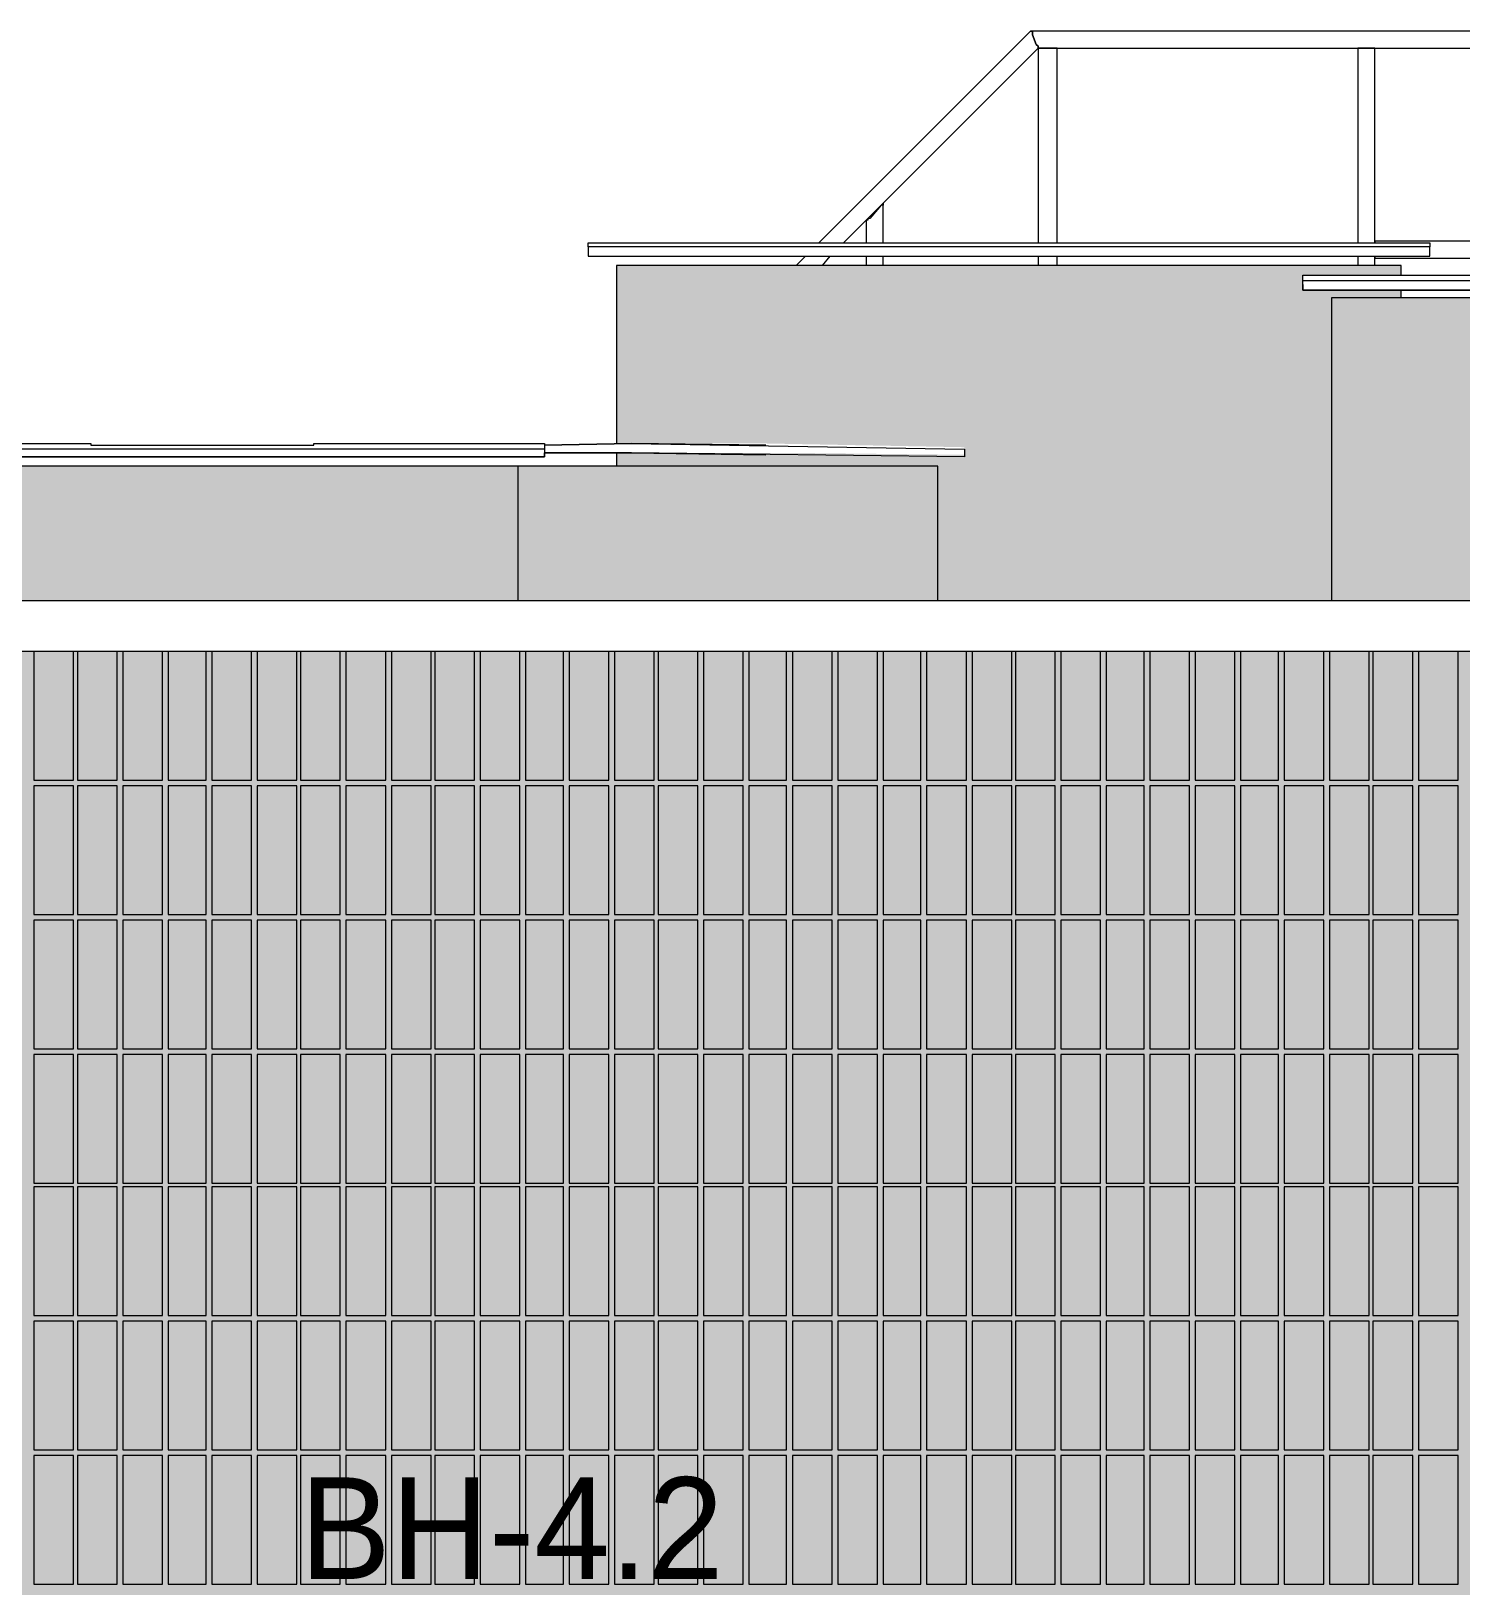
# Model space of a CAD drawing. Header units: millimetres. Extents: x -28928 to 100580, y -22867 to 36490.
# Drawn here: x 38331 to 41529, y 6938 to 10416 of the extents above; entities that cross this region are included whole.
import ezdxf

# ---------------------------------------------------------------- set-up
doc = ezdxf.new("R2010")
doc.units = ezdxf.units.MM
doc.layers.add('PDF _Геометрия', color=7, linetype='Continuous', true_color=0x8f8e8d)
doc.layers.add('PDF _Сплошная заливка', color=7, linetype='Continuous', true_color=0xffffff)
doc.layers.add('PDF _Текст', color=7, linetype='Continuous')

msp = doc.modelspace()

# ---------------------------------------------------------------- hatches: boundary and pattern name
at = {"layer": 'PDF _Сплошная заливка', "true_color": 0x383e42, "transparency": 33554559}
for points in [[(40359.51697688535, 9442.966772668817), (40359.51697688535, 9142.582157284192), (41239.51697688535, 9142.582157284192), (41239.51697688535, 9819.50523420727), (41396.05543842381, 9819.50523420727), (41396.05543842381, 9836.42831113036), (41176.05543842381, 9836.42831113036), (41176.05543842381, 9870.2744649765), (41396.05543842381, 9870.2744649765), (41396.05543842381, 9891.428311130356), (39640.28620765456, 9891.428311130356), (39640.28620765456, 9493.736003438047), (39970.28620765457, 9493.736003438047), (40418.7477461161, 9485.274464976505), (40418.7477461161, 9468.351388053434), (40029.51697688534, 9472.582157284196), (39640.28620765456, 9472.582157284196), (39640.28620765456, 9442.966772668817)], [(45093.74774611618, 9442.966772668817), (45093.74774611618, 9142.582157284192), (45592.97851534694, 9142.582157284192), (45592.97851534694, 9819.50523420727), (41239.51697688535, 9819.50523420727), (41239.51697688535, 9142.582157284192), (43464.90159226999, 9142.582157284192), (43464.90159226999, 9442.966772668817)]]:
    msp.add_hatch(color=250, dxfattribs=at).paths.add_polyline_path(points)
at = {"layer": 'PDF _Сплошная заливка', "true_color": 0xffb53f, "transparency": 33554559}
h = msp.add_hatch(color=40, dxfattribs=at)
h.paths.add_polyline_path([(54591.8246691932, 8685.65908036111), (54591.8246691932, 8224.505234207263), (54845.67082303936, 8224.505234207263), (54845.67082303936, 8685.65908036111)])
h.paths.add_polyline_path([(54460.67082303934, 3189.889849591815), (54460.67082303934, 2728.736003437971), (54566.44005380859, 2728.736003437971), (54566.44005380859, 3189.889849591815)])
h.paths.add_polyline_path([(54875.28620765472, 3689.120618822584), (54875.28620765472, 3227.96677266874), (55243.36313073165, 3227.96677266874), (55243.36313073165, 3689.120618822584)])
h.paths.add_polyline_path([(54875.28620765472, 3189.889849591815), (54875.28620765472, 2728.736003437971), (55243.36313073165, 2728.736003437971), (55243.36313073165, 3189.889849591815)])
h.paths.add_polyline_path([(54460.67082303934, 3689.120618822584), (54460.67082303934, 3227.96677266874), (54566.44005380859, 3227.96677266874), (54566.44005380859, 3689.120618822584)])
h.paths.add_polyline_path([(43706.05543842383, 2161.812926514882), (43706.05543842383, 2144.889849591811), (44006.44005380846, 2144.889849591811), (44006.44005380846, 2161.812926514882)])
h.paths.add_polyline_path([(54875.28620765472, 4188.351388053372), (54875.28620765472, 3727.19754189951), (55243.36313073165, 3727.19754189951), (55243.36313073165, 4188.351388053372)])
h.paths.add_polyline_path([(43706.05543842383, 2094.120618822577), (43706.05543842383, 2081.428311130272), (44006.44005380846, 2081.428311130272), (44006.44005380846, 2094.120618822577)])
h.paths.add_polyline_path([(54460.67082303934, 4188.351388053372), (54460.67082303934, 3727.19754189951), (54566.44005380859, 3727.19754189951), (54566.44005380859, 4188.351388053372)])
h.paths.add_polyline_path([(43706.05543842383, 2034.889849591804), (43706.05543842383, 2022.197541899495), (44006.44005380846, 2022.197541899495), (44006.44005380846, 2034.889849591804)])
h.paths.add_polyline_path([(54591.8246691932, 4687.582157284141), (54591.8246691932, 4226.428311130294), (54845.67082303936, 4226.428311130294), (54845.67082303936, 4687.582157284141)])
h.paths.add_polyline_path([(43706.05543842383, 1971.428311130265), (43706.05543842383, 1962.966772668718), (44006.44005380846, 1962.966772668718), (44006.44005380846, 1971.428311130265)])
h.paths.add_polyline_path([(54591.8246691932, 5186.812926514911), (54591.8246691932, 4725.659080361063), (54845.67082303936, 4725.659080361063), (54845.67082303936, 5186.812926514911)])
h.paths.add_polyline_path([(43706.05543842383, 1912.197541899488), (43706.05543842383, 1903.73600343796), (44006.44005380846, 1903.73600343796), (44006.44005380846, 1912.197541899488)])
h.paths.add_polyline_path([(54875.28620765472, 5686.043695745695), (54875.28620765472, 5224.889849591833), (55243.36313073165, 5224.889849591833), (55243.36313073165, 5686.043695745695)])
h.paths.add_polyline_path([(43706.05543842383, 1852.966772668729), (43706.05543842383, 1844.505234207187), (44006.44005380846, 1844.505234207187), (44006.44005380846, 1852.966772668729)])
h.paths.add_polyline_path([(54460.67082303934, 5686.043695745695), (54460.67082303934, 5224.889849591833), (54566.44005380859, 5224.889849591833), (54566.44005380859, 5686.043695745695)])
h.paths.add_polyline_path([(43706.05543842383, 1793.736003437953), (43706.05543842383, 1785.27446497641), (44006.44005380846, 1785.27446497641), (44006.44005380846, 1793.736003437953)])
h.paths.add_polyline_path([(54875.28620765472, 6185.274464976465), (54875.28620765472, 5728.351388053383), (55243.36313073165, 5728.351388053383), (55243.36313073165, 6185.274464976465)])
h.paths.add_polyline_path([(43490.2862076546, 1793.736003437953), (43490.2862076546, 1785.27446497641), (43612.97851534691, 1785.27446497641), (43612.97851534691, 1793.736003437953)])
h.paths.add_polyline_path([(54460.67082303934, 6185.274464976465), (54460.67082303934, 5728.351388053383), (54566.44005380859, 5728.351388053383), (54566.44005380859, 6185.274464976465)])
h.paths.add_polyline_path([(43490.2862076546, 1852.966772668729), (43490.2862076546, 1844.505234207187), (43612.97851534691, 1844.505234207187), (43612.97851534691, 1852.966772668729)])
h.paths.add_polyline_path([(54591.8246691932, 6684.505234207234), (54591.8246691932, 6227.582157284152), (54845.67082303936, 6227.582157284152), (54845.67082303936, 6684.505234207234)])
h.paths.add_polyline_path([(43490.2862076546, 1912.197541899488), (43490.2862076546, 1903.73600343796), (43612.97851534691, 1903.73600343796), (43612.97851534691, 1912.197541899488)])
h.paths.add_polyline_path([(54591.8246691932, 7183.736003438022), (54591.8246691932, 6726.81292651494), (54845.67082303936, 6726.81292651494), (54845.67082303936, 7183.736003438022)])
h.paths.add_polyline_path([(43490.2862076546, 1971.428311130265), (43490.2862076546, 1962.966772668718), (43612.97851534691, 1962.966772668718), (43612.97851534691, 1971.428311130265)])
h.paths.add_polyline_path([(54875.28620765472, 7687.197541899553), (54875.28620765472, 7226.04369574571), (55243.36313073165, 7226.04369574571), (55243.36313073165, 7687.197541899553)])
h.paths.add_polyline_path([(43490.2862076546, 2034.889849591804), (43490.2862076546, 2022.197541899495), (43612.97851534691, 2022.197541899495), (43612.97851534691, 2034.889849591804)])
h.paths.add_polyline_path([(54460.67082303934, 7687.197541899553), (54460.67082303934, 7226.04369574571), (54566.44005380859, 7226.04369574571), (54566.44005380859, 7687.197541899553)])
h.paths.add_polyline_path([(43490.2862076546, 2094.120618822577), (43490.2862076546, 2081.428311130272), (43612.97851534691, 2081.428311130272), (43612.97851534691, 2094.120618822577)])
h.paths.add_polyline_path([(54875.28620765472, 8186.428311130341), (54875.28620765472, 7725.274464976475), (55243.36313073165, 7725.274464976475), (55243.36313073165, 8186.428311130341)])
h.paths.add_polyline_path([(43490.2862076546, 2161.812926514882), (43490.2862076546, 2144.889849591811), (43612.97851534691, 2144.889849591811), (43612.97851534691, 2161.812926514882)])
h.paths.add_polyline_path([(54460.67082303934, 8186.428311130341), (54460.67082303934, 7725.274464976475), (54566.44005380859, 7725.274464976475), (54566.44005380859, 8186.428311130341)])
h.paths.add_polyline_path([(54591.8246691932, 3189.889849591815), (54591.8246691932, 2728.736003437971), (54845.67082303936, 2728.736003437971), (54845.67082303936, 3189.889849591815)])
h.paths.add_polyline_path([(54875.28620765472, 8685.65908036111), (54875.28620765472, 8224.505234207263), (55243.36313073165, 8224.505234207263), (55243.36313073165, 8685.65908036111)])
h.paths.add_polyline_path([(54591.8246691932, 3689.120618822584), (54591.8246691932, 3227.96677266874), (54845.67082303936, 3227.96677266874), (54845.67082303936, 3689.120618822584)])
h.paths.add_polyline_path([(54460.67082303934, 8685.65908036111), (54460.67082303934, 8224.505234207263), (54566.44005380859, 8224.505234207263), (54566.44005380859, 8685.65908036111)])
h.paths.add_polyline_path([(54591.8246691932, 4188.351388053372), (54591.8246691932, 3727.19754189951), (54845.67082303936, 3727.19754189951), (54845.67082303936, 4188.351388053372)])
h.paths.add_polyline_path([(55763.74774611626, 8664.505234207256), (55319.5169768855, 8664.505234207256), (55319.5169768855, 7831.04369574572), (55763.74774611626, 7831.04369574572)])
h.paths.add_polyline_path([(54875.28620765472, 4687.582157284141), (54875.28620765472, 4226.428311130294), (55243.36313073165, 4226.428311130294), (55243.36313073165, 4687.582157284141)])
h.paths.add_polyline_path([(54845.67082303936, 8723.736003438033), (54845.67082303936, 9028.35138805342), (54591.8246691932, 9028.35138805342), (54591.8246691932, 8723.736003438033)])
h.paths.add_polyline_path([(54460.67082303934, 4687.582157284141), (54460.67082303934, 4226.428311130294), (54566.44005380859, 4226.428311130294), (54566.44005380859, 4687.582157284141)])
h.paths.add_polyline_path([(55319.5169768855, 8727.966772668795), (55763.74774611626, 8727.966772668795), (55763.74774611626, 9028.35138805342), (55319.5169768855, 9028.35138805342)])
h.paths.add_polyline_path([(54875.28620765472, 5186.812926514911), (54875.28620765472, 4725.659080361063), (55243.36313073165, 4725.659080361063), (55243.36313073165, 5186.812926514911)])
h.paths.add_polyline_path([(55763.74774611626, 7767.582157284181), (55319.5169768855, 7767.582157284181), (55319.5169768855, 6929.889849591866), (55763.74774611626, 6929.889849591866)])
h.paths.add_polyline_path([(54460.67082303934, 5186.812926514911), (54460.67082303934, 4725.659080361063), (54566.44005380859, 4725.659080361063), (54566.44005380859, 5186.812926514911)])
h.paths.add_polyline_path([(55763.74774611626, 5965.274464976468), (55319.5169768855, 5965.274464976468), (55319.5169768855, 5131.812926514915), (55763.74774611626, 5131.812926514915)])
h.paths.add_polyline_path([(54591.8246691932, 5686.043695745695), (54591.8246691932, 5224.889849591833), (54845.67082303936, 5224.889849591833), (54845.67082303936, 5686.043695745695)])
h.paths.add_polyline_path([(44344.90159227001, 1671.043695745637), (44344.90159227001, 1573.736003437956), (44890.67082303924, 1573.736003437956), (44890.67082303924, 2732.966772668733), (46265.67082303925, 2732.966772668733), (46265.67082303925, 2766.812926514893), (48152.59389996236, 2766.812926514893), (48152.59389996236, 2732.966772668733), (49887.20928457775, 2732.966772668733), (49887.20928457775, 1573.736003437956), (51287.59389996239, 1573.736003437956), (51287.59389996239, 2732.966772668733), (53085.67082303933, 2732.966772668733), (53085.67082303933, 1573.736003437956), (55260.28620765473, 1573.736003437956), (55260.28620765473, 2686.428311130265), (54447.97851534704, 2686.428311130265), (54447.97851534704, 9028.35138805342), (34432.20928457758, 9028.35138805342), (34432.20928457758, 1573.736003437956), (35295.28620765451, 1573.736003437956), (35295.28620765451, 2732.966772668733), (37093.36313073145, 2732.966772668733), (37093.36313073145, 1573.736003437956), (38493.74774611609, 1573.736003437956), (38493.74774611609, 2732.966772668733), (40291.82466919303, 2732.966772668733), (40291.82466919303, 1573.736003437956), (41637.20928457765, 1573.736003437956), (41637.20928457765, 1869.8898495918), (41692.20928457766, 1869.8898495918), (41692.20928457766, 1891.043695745655), (41577.9785153469, 1891.043695745655), (41577.9785153469, 1907.966772668726), (41692.20928457766, 1907.966772668726), (41692.20928457766, 2732.966772668733), (43490.2862076546, 2732.966772668733), (43490.2862076546, 2284.505234207198), (43502.97851534691, 2288.73600343796), (43511.44005380846, 2292.966772668722), (43524.13236150076, 2297.197541899503), (43541.05543842383, 2305.659080361031), (43553.74774611615, 2309.889849591811), (43570.67082303923, 2318.351388053339), (43583.36313073154, 2322.58215728412), (43600.28620765462, 2331.043695745648), (43612.97851534691, 2335.274464976428), (43629.90159226999, 2343.736003437953), (43642.59389996229, 2347.966772668737), (43659.51697688538, 2356.428311130261), (43672.20928457769, 2360.659080361042), (43680.67082303923, 2364.889849591807), (43693.36313073152, 2369.12061882257), (43710.28620765462, 2377.582157284116), (43722.97851534693, 2381.812926514878), (43739.90159226999, 2390.274464976421), (43752.5938999623, 2394.505234207187), (43769.51697688537, 2402.966772668729), (43782.20928457768, 2407.197541899492), (43799.13236150077, 2415.659080361038), (43811.82466919308, 2419.8898495918), (43828.74774611615, 2428.351388053346), (43841.44005380846, 2432.582157284109), (43849.90159227001, 2436.812926514889), (43871.05543842383, 2436.812926514889), (43887.97851534693, 2428.351388053346), (43900.67082303924, 2424.120618822584), (43917.5938999623, 2415.659080361038), (43930.28620765462, 2411.428311130276), (43947.20928457768, 2402.966772668729), (43959.90159226999, 2398.736003437967), (43976.82466919308, 2390.274464976421), (43989.51697688538, 2386.043695745659), (44006.44005380846, 2377.582157284116), (44019.13236150077, 2373.35138805335), (44036.05543842383, 2364.889849591807), (44048.74774611615, 2360.659080361042), (44065.67082303924, 2352.197541899499), (44078.36313073154, 2347.966772668737), (44095.28620765462, 2339.50523420719), (44107.97851534693, 2335.274464976428), (44133.36313073154, 2322.58215728412), (44146.05543842385, 2318.351388053339), (44162.97851534691, 2309.889849591811), (44175.67082303923, 2305.659080361031), (44192.59389996232, 2297.197541899503), (44205.28620765462, 2292.966772668722), (44222.20928457769, 2284.505234207198), (44234.90159227001, 2280.274464976414), (44251.82466919307, 2271.812926514889), (44264.51697688538, 2267.582157284105), (44281.44005380847, 2259.120618822581), (44294.13236150077, 2254.8898495918), (44311.05543842385, 2246.428311130272), (44323.74774611616, 2242.197541899492), (44340.67082303923, 2233.736003437964), (44353.36313073154, 2229.505234207183), (44378.74774611615, 2216.812926514875), (44378.74774611615, 2161.812926514882), (44099.51697688538, 2161.812926514882), (44099.51697688538, 2144.889849591811), (44294.13236150077, 2144.889849591811), (44340.67082303923, 2098.351388053343), (44099.51697688538, 2094.120618822577), (44099.51697688538, 2081.428311130272), (44298.36313073154, 2081.428311130272), (44340.67082303923, 2039.120618822566), (44099.51697688538, 2034.889849591804), (44099.51697688538, 2022.197541899495), (44294.13236150077, 2022.197541899495), (44340.67082303923, 1975.659080361027), (44099.51697688538, 1971.428311130265), (44099.51697688538, 1962.966772668718), (44294.13236150077, 1962.966772668718), (44340.67082303923, 1916.428311130268), (44099.51697688538, 1912.197541899488), (44099.51697688538, 1903.73600343796), (44294.13236150077, 1903.73600343796), (44340.67082303923, 1857.197541899492), (44099.51697688538, 1852.966772668729), (44099.51697688538, 1844.505234207187), (44294.13236150077, 1844.505234207187), (44340.67082303923, 1797.966772668718), (44099.51697688538, 1793.736003437953), (44099.51697688538, 1785.27446497641), (44289.90159226999, 1785.27446497641), (44298.36313073154, 1781.043695745644), (44340.67082303923, 1738.73600343796), (44336.44005380846, 1734.505234207179), (44404.13236150077, 1726.043695745651), (44404.13236150077, 1671.043695745637)])
h.paths.add_polyline_path([(54591.8246691932, 6185.274464976465), (54591.8246691932, 5728.351388053383), (54845.67082303936, 5728.351388053383), (54845.67082303936, 6185.274464976465)])
h.paths.add_polyline_path([(55763.74774611626, 4167.197541899521), (55319.5169768855, 4167.197541899521), (55319.5169768855, 3333.736003437964), (55763.74774611626, 3333.736003437964)])
h.paths.add_polyline_path([(54875.28620765472, 6684.505234207234), (54875.28620765472, 6227.582157284152), (55243.36313073165, 6227.582157284152), (55243.36313073165, 6684.505234207234)])
h.paths.add_polyline_path([(55763.74774611626, 3270.274464976424), (55319.5169768855, 3270.274464976424), (55319.5169768855, 2432.582157284109), (55763.74774611626, 2432.582157284109)])
h.paths.add_polyline_path([(54460.67082303934, 6684.505234207234), (54460.67082303934, 6227.582157284152), (54566.44005380859, 6227.582157284152), (54566.44005380859, 6684.505234207234)])
h.paths.add_polyline_path([(55763.74774611626, 2369.12061882257), (55319.5169768855, 2369.12061882257), (55319.5169768855, 1573.736003437956), (55763.74774611626, 1573.736003437956)])
h.paths.add_polyline_path([(54875.28620765472, 7183.736003438022), (54875.28620765472, 6726.81292651494), (55243.36313073165, 6726.81292651494), (55243.36313073165, 7183.736003438022)])
h.paths.add_polyline_path([(55763.74774611626, 5068.351388053376), (55319.5169768855, 5068.351388053376), (55319.5169768855, 4230.65908036106), (55763.74774611626, 4230.65908036106)])
h.paths.add_polyline_path([(54460.67082303934, 7183.736003438022), (54460.67082303934, 6726.81292651494), (54566.44005380859, 6726.81292651494), (54566.44005380859, 7183.736003438022)])
h.paths.add_polyline_path([(55763.74774611626, 6866.428311130327), (55319.5169768855, 6866.428311130327), (55319.5169768855, 6028.736003438007), (55763.74774611626, 6028.736003438007)])
h.paths.add_polyline_path([(54591.8246691932, 7687.197541899553), (54591.8246691932, 7226.04369574571), (54845.67082303936, 7226.04369574571), (54845.67082303936, 7687.197541899553)])
h.paths.add_polyline_path([(55243.36313073165, 8723.736003438033), (55243.36313073165, 9028.35138805342), (54875.28620765472, 9028.35138805342), (54875.28620765472, 8723.736003438033)])
h.paths.add_polyline_path([(54591.8246691932, 8186.428311130341), (54591.8246691932, 7725.274464976475), (54845.67082303936, 7725.274464976475), (54845.67082303936, 8186.428311130341)])
h.paths.add_polyline_path([(54566.44005380859, 8723.736003438033), (54566.44005380859, 9028.35138805342), (54460.67082303934, 9028.35138805342), (54460.67082303934, 8723.736003438033)])

# ---------------------------------------------------------------- linework, layer by layer
at = {"layer": 'PDF _Геометрия', "color": 7, "lineweight": 9}
for points in [[(42614.51697688537, 9870.2744649765), (42068.74774611612, 10416.04369574574), (40566.82466919304, 10416.04369574574), (40571.05543842379, 10416.04369574574), (40571.05543842379, 10411.81292651497), (40571.05543842379, 10407.58215728421), (40579.51697688534, 10386.42831113036), (40571.05543842379, 10407.58215728421), (40571.05543842379, 10411.81292651497), (40571.05543842379, 10416.04369574574), (40566.82466919304, 10416.04369574574), (40092.97851534688, 9942.197541899583)], [(40147.97851534687, 9942.197541899583), (40583.7477461161, 10377.96677266882), (40583.7477461161, 10382.1975418996), (40579.51697688534, 10386.42831113036), (40583.7477461161, 10382.1975418996), (40583.7477461161, 10377.96677266882), (42051.82466919305, 10377.96677266882), (42051.82466919305, 10382.1975418996), (42051.82466919305, 10386.42831113036), (42051.82466919305, 10382.1975418996), (42051.82466919305, 10377.96677266882), (42555.2862076546, 9870.2744649765)], [(40626.05543842381, 9942.197541899583), (40626.05543842381, 10377.96677266882), (40621.82466919303, 10377.96677266882), (40617.59389996226, 10377.96677266882), (40592.20928457765, 10377.96677266882), (40587.97851534688, 10377.96677266882), (40583.7477461161, 10377.96677266882), (40583.7477461161, 9942.197541899583)], [(41336.82466919305, 9891.428311130356), (41336.82466919305, 9912.582157284207), (41336.82466919305, 9908.351388053426), (42009.51697688537, 9908.351388053426), (42009.51697688537, 9912.582157284207), (42009.51697688537, 9916.812926514973), (42009.51697688537, 9937.966772668824), (42009.51697688537, 9942.197541899583), (42009.51697688537, 9946.428311130348), (41336.82466919305, 9946.428311130348), (41336.82466919305, 9942.197541899583), (41336.82466919305, 10377.96677266882), (41332.59389996227, 10377.96677266882), (41328.36313073151, 10377.96677266882), (41307.20928457765, 10377.96677266882), (41302.97851534688, 10377.96677266882), (41298.74774611613, 10377.96677266882), (41298.74774611613, 9942.197541899583)], [(40236.82466919303, 9942.197541899583), (40236.82466919303, 10031.04369574574), (40236.82466919303, 10026.81292651498), (40232.59389996227, 10026.81292651498), (40228.36313073149, 10022.58215728419), (40207.20928457765, 9997.197541899583), (40202.97851534687, 9997.197541899583), (40202.97851534687, 9992.966772668817), (40198.7477461161, 9992.966772668817), (40198.7477461161, 9942.197541899583)], [(39576.82466919303, 9933.736003438044), (39576.82466919303, 9912.582157284207), (41459.51697688535, 9912.582157284207), (41459.51697688535, 9933.736003438044)], [(39576.82466919303, 9921.043695745731), (39576.82466919303, 9912.582157284207), (41459.51697688535, 9912.582157284207), (41459.51697688535, 9921.043695745731)], [(40063.36313073148, 9912.582157284207), (40042.20928457765, 9891.428311130356)], [(40101.4400538084, 9891.428311130356), (40118.36313073149, 9912.582157284207)], [(40198.7477461161, 9912.582157284207), (40198.7477461161, 9891.428311130356)], [(40236.82466919303, 9891.428311130356), (40236.82466919303, 9912.582157284207)], [(40583.7477461161, 9912.582157284207), (40583.7477461161, 9891.428311130356)], [(40626.05543842381, 9891.428311130356), (40626.05543842381, 9912.582157284207)], [(41298.74774611613, 9912.582157284207), (41298.74774611613, 9891.428311130356)], [(41396.05543842381, 9870.2744649765), (41396.05543842381, 9891.428311130356), (39640.28620765456, 9891.428311130356), (39640.28620765456, 9493.736003438047)], [(45656.44005380847, 9857.582157284192), (45656.44005380847, 9836.42831113036), (41176.05543842381, 9836.42831113036), (41176.05543842381, 9857.582157284192)], [(41176.05543842381, 9849.120618822668), (41176.05543842381, 9836.42831113036), (45656.44005380847, 9836.42831113036), (45656.44005380847, 9849.120618822668)], [(45592.97851534694, 9142.582157284192), (45592.97851534694, 9819.50523420727), (41239.51697688535, 9819.50523420727), (41239.51697688535, 9142.582157284192)], [(41396.05543842381, 9819.50523420727), (41396.05543842381, 9836.42831113036)], [(36949.51697688531, 9481.043695745739), (36949.51697688531, 9493.736003438047), (37465.67082303915, 9493.736003438047), (37465.67082303915, 9489.505234207267), (37964.90159226993, 9489.505234207267), (37964.90159226993, 9493.736003438047), (38464.1323615007, 9493.736003438047), (38464.1323615007, 9489.505234207267), (38963.36313073148, 9489.505234207267), (38963.36313073148, 9493.736003438047), (39479.51697688532, 9493.736003438047), (39479.51697688532, 9481.043695745739), (36949.51697688531, 9481.043695745739), (36949.51697688531, 9464.12061882265), (36881.824669193, 9464.12061882265), (36881.824669193, 9481.043695745739), (36949.51697688531, 9485.274464976505)], [(39479.51697688532, 9481.043695745739), (39479.51697688532, 9464.12061882265), (36949.51697688531, 9464.12061882265)], [(36949.51697688531, 9472.582157284196), (36949.51697688531, 9464.12061882265), (39479.51697688532, 9464.12061882265), (39479.51697688532, 9472.582157284196), (39674.13236150073, 9472.582157284196), (39479.51697688532, 9472.582157284196)], [(38464.1323615007, 9489.505234207267), (38963.36313073148, 9489.505234207267)], [(39640.28620765456, 9472.582157284196), (39640.28620765456, 9442.966772668817)], [(39974.51697688532, 9489.505234207267), (39674.13236150073, 9493.736003438047), (40418.7477461161, 9481.043695745739), (40418.7477461161, 9464.12061882265), (39674.13236150073, 9472.582157284196), (39974.51697688532, 9468.351388053434)], [(39420.28620765457, 9142.582157284192), (39420.28620765457, 9442.966772668817), (37008.74774611607, 9442.966772668817), (37008.74774611607, 9142.582157284192)], [(40359.51697688535, 9142.582157284192), (40359.51697688535, 9442.966772668817), (38988.7477461161, 9442.966772668817)], [(54447.97851534704, 9028.35138805342), (29681.05543842367, 9028.35138805342), (29681.05543842367, 9142.582157284192), (54447.97851534704, 9142.582157284192)]]:
    msp.add_lwpolyline(points, dxfattribs=at)
for points in [[(41459.51697688535, 9933.736003438044), (39576.82466919303, 9933.736003438044), (39576.82466919303, 9942.197541899583), (41459.51697688535, 9942.197541899583)], [(41176.05543842381, 9857.582157284192), (41176.05543842381, 9870.2744649765), (44590.28620765462, 9870.2744649765), (44590.28620765462, 9866.043695745739), (45089.51697688538, 9866.043695745739), (45089.51697688538, 9870.2744649765), (45656.44005380847, 9870.2744649765), (45656.44005380847, 9857.582157284192)], [(39674.13236150073, 9493.736003438047), (39479.51697688532, 9489.505234207267)]]:
    msp.add_lwpolyline(points, close=True, dxfattribs=at)
at = {"layer": 'PDF _Геометрия', "color": 253, "lineweight": 9, "true_color": 0xaea391}
for points in [[(38337.20928457762, 9028.35138805342), (38337.20928457762, 8740.659080361103), (38426.05543842378, 8740.659080361103), (38426.05543842378, 9028.35138805342)], [(38434.51697688532, 9028.35138805342), (38434.51697688532, 8740.659080361103), (38523.36313073148, 8740.659080361103), (38523.36313073148, 9028.35138805342)], [(38536.05543842378, 9028.35138805342), (38536.05543842378, 8740.659080361103), (38624.90159226993, 8740.659080361103), (38624.90159226993, 9028.35138805342)], [(38637.59389996224, 9028.35138805342), (38637.59389996224, 8740.659080361103), (38722.20928457764, 8740.659080361103), (38722.20928457764, 9028.35138805342)], [(38734.90159226995, 9028.35138805342), (38734.90159226995, 8740.659080361103), (38823.7477461161, 8740.659080361103), (38823.7477461161, 9028.35138805342)], [(38836.4400538084, 9028.35138805342), (38836.4400538084, 8740.659080361103), (38925.28620765456, 8740.659080361103), (38925.28620765456, 9028.35138805342)], [(38933.74774611609, 9028.35138805342), (38933.74774611609, 8740.659080361103), (39022.59389996224, 8740.659080361103), (39022.59389996224, 9028.35138805342)], [(39035.28620765454, 9028.35138805342), (39035.28620765454, 8740.659080361103), (39124.1323615007, 8740.659080361103), (39124.1323615007, 9028.35138805342)], [(39136.82466919301, 9028.35138805342), (39136.82466919301, 8740.659080361103), (39225.67082303917, 8740.659080361103), (39225.67082303917, 9028.35138805342)], [(39234.13236150071, 9028.35138805342), (39234.13236150071, 8740.659080361103), (39322.97851534687, 8740.659080361103), (39322.97851534687, 9028.35138805342)], [(39335.67082303918, 9028.35138805342), (39335.67082303918, 8740.659080361103), (39424.51697688532, 8740.659080361103), (39424.51697688532, 9028.35138805342)], [(39437.20928457764, 9028.35138805342), (39437.20928457764, 8740.659080361103), (39521.82466919303, 8740.659080361103), (39521.82466919303, 9028.35138805342)], [(39534.51697688534, 9028.35138805342), (39534.51697688534, 8740.659080361103), (39623.36313073149, 8740.659080361103), (39623.36313073149, 9028.35138805342)], [(39636.05543842381, 9028.35138805342), (39636.05543842381, 8740.659080361103), (39724.90159226996, 8740.659080361103), (39724.90159226996, 9028.35138805342)], [(39733.36313073148, 9028.35138805342), (39733.36313073148, 8740.659080361103), (39822.20928457764, 8740.659080361103), (39822.20928457764, 9028.35138805342)], [(39834.90159226995, 9028.35138805342), (39834.90159226995, 8740.659080361103), (39923.7477461161, 8740.659080361103), (39923.7477461161, 9028.35138805342)], [(39936.4400538084, 9028.35138805342), (39936.4400538084, 8740.659080361103), (40021.05543842379, 8740.659080361103), (40021.05543842379, 9028.35138805342)], [(40033.7477461161, 9028.35138805342), (40033.7477461161, 8740.659080361103), (40122.59389996226, 8740.659080361103), (40122.59389996226, 9028.35138805342)], [(40135.28620765457, 9028.35138805342), (40135.28620765457, 8740.659080361103), (40224.13236150073, 8740.659080361103), (40224.13236150073, 9028.35138805342)], [(40236.82466919303, 9028.35138805342), (40236.82466919303, 8740.659080361103), (40321.44005380843, 8740.659080361103), (40321.44005380843, 9028.35138805342)], [(40334.13236150073, 9028.35138805342), (40334.13236150073, 8740.659080361103), (40422.97851534688, 8740.659080361103), (40422.97851534688, 9028.35138805342)], [(40435.6708230392, 9028.35138805342), (40435.6708230392, 8740.659080361103), (40524.51697688535, 8740.659080361103), (40524.51697688535, 9028.35138805342)], [(40532.97851534687, 9028.35138805342), (40532.97851534687, 8740.659080361103), (40621.82466919303, 8740.659080361103), (40621.82466919303, 9028.35138805342)], [(40634.51697688534, 9028.35138805342), (40634.51697688534, 8740.659080361103), (40723.36313073149, 8740.659080361103), (40723.36313073149, 9028.35138805342)], [(40736.05543842381, 9028.35138805342), (40736.05543842381, 8740.659080361103), (40820.6708230392, 8740.659080361103), (40820.6708230392, 9028.35138805342)], [(40833.36313073149, 9028.35138805342), (40833.36313073149, 8740.659080361103), (40922.20928457765, 8740.659080361103), (40922.20928457765, 9028.35138805342)], [(40934.90159226996, 9028.35138805342), (40934.90159226996, 8740.659080361103), (41023.74774611612, 8740.659080361103), (41023.74774611612, 9028.35138805342)], [(41036.44005380843, 9028.35138805342), (41036.44005380843, 8740.659080361103), (41121.05543842382, 8740.659080361103), (41121.05543842382, 9028.35138805342)], [(41133.74774611612, 9028.35138805342), (41133.74774611612, 8740.659080361103), (41222.59389996227, 8740.659080361103), (41222.59389996227, 9028.35138805342)], [(41235.28620765459, 9028.35138805342), (41235.28620765459, 8740.659080361103), (41324.13236150074, 8740.659080361103), (41324.13236150074, 9028.35138805342)], [(41332.59389996227, 9028.35138805342), (41332.59389996227, 8740.659080361103), (41421.44005380843, 8740.659080361103), (41421.44005380843, 9028.35138805342)], [(41434.13236150073, 9028.35138805342), (41434.13236150073, 8740.659080361103), (41522.97851534688, 8740.659080361103), (41522.97851534688, 9028.35138805342)], [(38337.20928457762, 8727.966772668795), (38337.20928457762, 8440.274464976497), (38426.05543842378, 8440.274464976497), (38426.05543842378, 8727.966772668795)], [(38434.51697688532, 8727.966772668795), (38434.51697688532, 8440.274464976497), (38523.36313073148, 8440.274464976497), (38523.36313073148, 8727.966772668795)], [(38536.05543842378, 8727.966772668795), (38536.05543842378, 8440.274464976497), (38624.90159226993, 8440.274464976497), (38624.90159226993, 8727.966772668795)], [(38637.59389996224, 8727.966772668795), (38637.59389996224, 8440.274464976497), (38722.20928457764, 8440.274464976497), (38722.20928457764, 8727.966772668795)], [(38734.90159226995, 8727.966772668795), (38734.90159226995, 8440.274464976497), (38823.7477461161, 8440.274464976497), (38823.7477461161, 8727.966772668795)], [(38836.4400538084, 8727.966772668795), (38836.4400538084, 8440.274464976497), (38925.28620765456, 8440.274464976497), (38925.28620765456, 8727.966772668795)], [(38933.74774611609, 8727.966772668795), (38933.74774611609, 8440.274464976497), (39022.59389996224, 8440.274464976497), (39022.59389996224, 8727.966772668795)], [(39035.28620765454, 8727.966772668795), (39035.28620765454, 8440.274464976497), (39124.1323615007, 8440.274464976497), (39124.1323615007, 8727.966772668795)], [(39136.82466919301, 8727.966772668795), (39136.82466919301, 8440.274464976497), (39225.67082303917, 8440.274464976497), (39225.67082303917, 8727.966772668795)], [(39234.13236150071, 8727.966772668795), (39234.13236150071, 8440.274464976497), (39322.97851534687, 8440.274464976497), (39322.97851534687, 8727.966772668795)], [(39335.67082303918, 8727.966772668795), (39335.67082303918, 8440.274464976497), (39424.51697688532, 8440.274464976497), (39424.51697688532, 8727.966772668795)], [(39437.20928457764, 8727.966772668795), (39437.20928457764, 8440.274464976497), (39521.82466919303, 8440.274464976497), (39521.82466919303, 8727.966772668795)], [(39534.51697688534, 8727.966772668795), (39534.51697688534, 8440.274464976497), (39623.36313073149, 8440.274464976497), (39623.36313073149, 8727.966772668795)], [(39636.05543842381, 8727.966772668795), (39636.05543842381, 8440.274464976497), (39724.90159226996, 8440.274464976497), (39724.90159226996, 8727.966772668795)], [(39733.36313073148, 8727.966772668795), (39733.36313073148, 8440.274464976497), (39822.20928457764, 8440.274464976497), (39822.20928457764, 8727.966772668795)], [(39834.90159226995, 8727.966772668795), (39834.90159226995, 8440.274464976497), (39923.7477461161, 8440.274464976497), (39923.7477461161, 8727.966772668795)], [(39936.4400538084, 8727.966772668795), (39936.4400538084, 8440.274464976497), (40021.05543842379, 8440.274464976497), (40021.05543842379, 8727.966772668795)], [(40033.7477461161, 8727.966772668795), (40033.7477461161, 8440.274464976497), (40122.59389996226, 8440.274464976497), (40122.59389996226, 8727.966772668795)], [(40135.28620765457, 8727.966772668795), (40135.28620765457, 8440.274464976497), (40224.13236150073, 8440.274464976497), (40224.13236150073, 8727.966772668795)], [(40236.82466919303, 8727.966772668795), (40236.82466919303, 8440.274464976497), (40321.44005380843, 8440.274464976497), (40321.44005380843, 8727.966772668795)], [(40334.13236150073, 8727.966772668795), (40334.13236150073, 8440.274464976497), (40422.97851534688, 8440.274464976497), (40422.97851534688, 8727.966772668795)], [(40435.6708230392, 8727.966772668795), (40435.6708230392, 8440.274464976497), (40524.51697688535, 8440.274464976497), (40524.51697688535, 8727.966772668795)], [(40532.97851534687, 8727.966772668795), (40532.97851534687, 8440.274464976497), (40621.82466919303, 8440.274464976497), (40621.82466919303, 8727.966772668795)], [(40634.51697688534, 8727.966772668795), (40634.51697688534, 8440.274464976497), (40723.36313073149, 8440.274464976497), (40723.36313073149, 8727.966772668795)], [(40736.05543842381, 8727.966772668795), (40736.05543842381, 8440.274464976497), (40820.6708230392, 8440.274464976497), (40820.6708230392, 8727.966772668795)], [(40833.36313073149, 8727.966772668795), (40833.36313073149, 8440.274464976497), (40922.20928457765, 8440.274464976497), (40922.20928457765, 8727.966772668795)], [(40934.90159226996, 8727.966772668795), (40934.90159226996, 8440.274464976497), (41023.74774611612, 8440.274464976497), (41023.74774611612, 8727.966772668795)], [(41036.44005380843, 8727.966772668795), (41036.44005380843, 8440.274464976497), (41121.05543842382, 8440.274464976497), (41121.05543842382, 8727.966772668795)], [(41133.74774611612, 8727.966772668795), (41133.74774611612, 8440.274464976497), (41222.59389996227, 8440.274464976497), (41222.59389996227, 8727.966772668795)], [(41235.28620765459, 8727.966772668795), (41235.28620765459, 8440.274464976497), (41324.13236150074, 8440.274464976497), (41324.13236150074, 8727.966772668795)], [(41332.59389996227, 8727.966772668795), (41332.59389996227, 8440.274464976497), (41421.44005380843, 8440.274464976497), (41421.44005380843, 8727.966772668795)], [(41434.13236150073, 8727.966772668795), (41434.13236150073, 8440.274464976497), (41522.97851534688, 8440.274464976497), (41522.97851534688, 8727.966772668795)], [(38337.20928457762, 8427.582157284189), (38337.20928457762, 8139.889849591873), (38426.05543842378, 8139.889849591873), (38426.05543842378, 8427.582157284189)], [(38434.51697688532, 8427.582157284189), (38434.51697688532, 8139.889849591873), (38523.36313073148, 8139.889849591873), (38523.36313073148, 8427.582157284189)], [(38536.05543842378, 8427.582157284189), (38536.05543842378, 8139.889849591873), (38624.90159226993, 8139.889849591873), (38624.90159226993, 8427.582157284189)], [(38637.59389996224, 8427.582157284189), (38637.59389996224, 8139.889849591873), (38722.20928457764, 8139.889849591873), (38722.20928457764, 8427.582157284189)], [(38734.90159226995, 8427.582157284189), (38734.90159226995, 8139.889849591873), (38823.7477461161, 8139.889849591873), (38823.7477461161, 8427.582157284189)], [(38836.4400538084, 8427.582157284189), (38836.4400538084, 8139.889849591873), (38925.28620765456, 8139.889849591873), (38925.28620765456, 8427.582157284189)], [(38933.74774611609, 8427.582157284189), (38933.74774611609, 8139.889849591873), (39022.59389996224, 8139.889849591873), (39022.59389996224, 8427.582157284189)], [(39035.28620765454, 8427.582157284189), (39035.28620765454, 8139.889849591873), (39124.1323615007, 8139.889849591873), (39124.1323615007, 8427.582157284189)], [(39136.82466919301, 8427.582157284189), (39136.82466919301, 8139.889849591873), (39225.67082303917, 8139.889849591873), (39225.67082303917, 8427.582157284189)], [(39234.13236150071, 8427.582157284189), (39234.13236150071, 8139.889849591873), (39322.97851534687, 8139.889849591873), (39322.97851534687, 8427.582157284189)], [(39335.67082303918, 8427.582157284189), (39335.67082303918, 8139.889849591873), (39424.51697688532, 8139.889849591873), (39424.51697688532, 8427.582157284189)], [(39437.20928457764, 8427.582157284189), (39437.20928457764, 8139.889849591873), (39521.82466919303, 8139.889849591873), (39521.82466919303, 8427.582157284189)], [(39534.51697688534, 8427.582157284189), (39534.51697688534, 8139.889849591873), (39623.36313073149, 8139.889849591873), (39623.36313073149, 8427.582157284189)], [(39636.05543842381, 8427.582157284189), (39636.05543842381, 8139.889849591873), (39724.90159226996, 8139.889849591873), (39724.90159226996, 8427.582157284189)], [(39733.36313073148, 8427.582157284189), (39733.36313073148, 8139.889849591873), (39822.20928457764, 8139.889849591873), (39822.20928457764, 8427.582157284189)], [(39834.90159226995, 8427.582157284189), (39834.90159226995, 8139.889849591873), (39923.7477461161, 8139.889849591873), (39923.7477461161, 8427.582157284189)], [(39936.4400538084, 8427.582157284189), (39936.4400538084, 8139.889849591873), (40021.05543842379, 8139.889849591873), (40021.05543842379, 8427.582157284189)], [(40033.7477461161, 8427.582157284189), (40033.7477461161, 8139.889849591873), (40122.59389996226, 8139.889849591873), (40122.59389996226, 8427.582157284189)], [(40135.28620765457, 8427.582157284189), (40135.28620765457, 8139.889849591873), (40224.13236150073, 8139.889849591873), (40224.13236150073, 8427.582157284189)], [(40236.82466919303, 8427.582157284189), (40236.82466919303, 8139.889849591873), (40321.44005380843, 8139.889849591873), (40321.44005380843, 8427.582157284189)], [(40334.13236150073, 8427.582157284189), (40334.13236150073, 8139.889849591873), (40422.97851534688, 8139.889849591873), (40422.97851534688, 8427.582157284189)], [(40435.6708230392, 8427.582157284189), (40435.6708230392, 8139.889849591873), (40524.51697688535, 8139.889849591873), (40524.51697688535, 8427.582157284189)], [(40532.97851534687, 8427.582157284189), (40532.97851534687, 8139.889849591873), (40621.82466919303, 8139.889849591873), (40621.82466919303, 8427.582157284189)], [(40634.51697688534, 8427.582157284189), (40634.51697688534, 8139.889849591873), (40723.36313073149, 8139.889849591873), (40723.36313073149, 8427.582157284189)], [(40736.05543842381, 8427.582157284189), (40736.05543842381, 8139.889849591873), (40820.6708230392, 8139.889849591873), (40820.6708230392, 8427.582157284189)], [(40833.36313073149, 8427.582157284189), (40833.36313073149, 8139.889849591873), (40922.20928457765, 8139.889849591873), (40922.20928457765, 8427.582157284189)], [(40934.90159226996, 8427.582157284189), (40934.90159226996, 8139.889849591873), (41023.74774611612, 8139.889849591873), (41023.74774611612, 8427.582157284189)], [(41036.44005380843, 8427.582157284189), (41036.44005380843, 8139.889849591873), (41121.05543842382, 8139.889849591873), (41121.05543842382, 8427.582157284189)], [(41133.74774611612, 8427.582157284189), (41133.74774611612, 8139.889849591873), (41222.59389996227, 8139.889849591873), (41222.59389996227, 8427.582157284189)], [(41235.28620765459, 8427.582157284189), (41235.28620765459, 8139.889849591873), (41324.13236150074, 8139.889849591873), (41324.13236150074, 8427.582157284189)], [(41332.59389996227, 8427.582157284189), (41332.59389996227, 8139.889849591873), (41421.44005380843, 8139.889849591873), (41421.44005380843, 8427.582157284189)], [(41434.13236150073, 8427.582157284189), (41434.13236150073, 8139.889849591873), (41522.97851534688, 8139.889849591873), (41522.97851534688, 8427.582157284189)], [(38337.20928457762, 8127.197541899564), (38337.20928457762, 7839.505234207249), (38426.05543842378, 7839.505234207249), (38426.05543842378, 8127.197541899564)], [(38434.51697688532, 8127.197541899564), (38434.51697688532, 7839.505234207249), (38523.36313073148, 7839.505234207249), (38523.36313073148, 8127.197541899564)], [(38536.05543842378, 8127.197541899564), (38536.05543842378, 7839.505234207249), (38624.90159226993, 7839.505234207249), (38624.90159226993, 8127.197541899564)], [(38637.59389996224, 8127.197541899564), (38637.59389996224, 7839.505234207249), (38722.20928457764, 7839.505234207249), (38722.20928457764, 8127.197541899564)], [(38734.90159226995, 8127.197541899564), (38734.90159226995, 7839.505234207249), (38823.7477461161, 7839.505234207249), (38823.7477461161, 8127.197541899564)], [(38836.4400538084, 8127.197541899564), (38836.4400538084, 7839.505234207249), (38925.28620765456, 7839.505234207249), (38925.28620765456, 8127.197541899564)], [(38933.74774611609, 8127.197541899564), (38933.74774611609, 7839.505234207249), (39022.59389996224, 7839.505234207249), (39022.59389996224, 8127.197541899564)], [(39035.28620765454, 8127.197541899564), (39035.28620765454, 7839.505234207249), (39124.1323615007, 7839.505234207249), (39124.1323615007, 8127.197541899564)], [(39136.82466919301, 8127.197541899564), (39136.82466919301, 7839.505234207249), (39225.67082303917, 7839.505234207249), (39225.67082303917, 8127.197541899564)], [(39234.13236150071, 8127.197541899564), (39234.13236150071, 7839.505234207249), (39322.97851534687, 7839.505234207249), (39322.97851534687, 8127.197541899564)], [(39335.67082303918, 8127.197541899564), (39335.67082303918, 7839.505234207249), (39424.51697688532, 7839.505234207249), (39424.51697688532, 8127.197541899564)], [(39437.20928457764, 8127.197541899564), (39437.20928457764, 7839.505234207249), (39521.82466919303, 7839.505234207249), (39521.82466919303, 8127.197541899564)], [(39534.51697688534, 8127.197541899564), (39534.51697688534, 7839.505234207249), (39623.36313073149, 7839.505234207249), (39623.36313073149, 8127.197541899564)], [(39636.05543842381, 8127.197541899564), (39636.05543842381, 7839.505234207249), (39724.90159226996, 7839.505234207249), (39724.90159226996, 8127.197541899564)], [(39733.36313073148, 8127.197541899564), (39733.36313073148, 7839.505234207249), (39822.20928457764, 7839.505234207249), (39822.20928457764, 8127.197541899564)], [(39834.90159226995, 8127.197541899564), (39834.90159226995, 7839.505234207249), (39923.7477461161, 7839.505234207249), (39923.7477461161, 8127.197541899564)], [(39936.4400538084, 8127.197541899564), (39936.4400538084, 7839.505234207249), (40021.05543842379, 7839.505234207249), (40021.05543842379, 8127.197541899564)], [(40033.7477461161, 8127.197541899564), (40033.7477461161, 7839.505234207249), (40122.59389996226, 7839.505234207249), (40122.59389996226, 8127.197541899564)], [(40135.28620765457, 8127.197541899564), (40135.28620765457, 7839.505234207249), (40224.13236150073, 7839.505234207249), (40224.13236150073, 8127.197541899564)], [(40236.82466919303, 8127.197541899564), (40236.82466919303, 7839.505234207249), (40321.44005380843, 7839.505234207249), (40321.44005380843, 8127.197541899564)], [(40334.13236150073, 8127.197541899564), (40334.13236150073, 7839.505234207249), (40422.97851534688, 7839.505234207249), (40422.97851534688, 8127.197541899564)], [(40435.6708230392, 8127.197541899564), (40435.6708230392, 7839.505234207249), (40524.51697688535, 7839.505234207249), (40524.51697688535, 8127.197541899564)], [(40532.97851534687, 8127.197541899564), (40532.97851534687, 7839.505234207249), (40621.82466919303, 7839.505234207249), (40621.82466919303, 8127.197541899564)], [(40634.51697688534, 8127.197541899564), (40634.51697688534, 7839.505234207249), (40723.36313073149, 7839.505234207249), (40723.36313073149, 8127.197541899564)], [(40736.05543842381, 8127.197541899564), (40736.05543842381, 7839.505234207249), (40820.6708230392, 7839.505234207249), (40820.6708230392, 8127.197541899564)], [(40833.36313073149, 8127.197541899564), (40833.36313073149, 7839.505234207249), (40922.20928457765, 7839.505234207249), (40922.20928457765, 8127.197541899564)], [(40934.90159226996, 8127.197541899564), (40934.90159226996, 7839.505234207249), (41023.74774611612, 7839.505234207249), (41023.74774611612, 8127.197541899564)], [(41036.44005380843, 8127.197541899564), (41036.44005380843, 7839.505234207249), (41121.05543842382, 7839.505234207249), (41121.05543842382, 8127.197541899564)], [(41133.74774611612, 8127.197541899564), (41133.74774611612, 7839.505234207249), (41222.59389996227, 7839.505234207249), (41222.59389996227, 8127.197541899564)], [(41235.28620765459, 8127.197541899564), (41235.28620765459, 7839.505234207249), (41324.13236150074, 7839.505234207249), (41324.13236150074, 8127.197541899564)], [(41332.59389996227, 8127.197541899564), (41332.59389996227, 7839.505234207249), (41421.44005380843, 7839.505234207249), (41421.44005380843, 8127.197541899564)], [(41434.13236150073, 8127.197541899564), (41434.13236150073, 7839.505234207249), (41522.97851534688, 7839.505234207249), (41522.97851534688, 8127.197541899564)], [(38337.20928457762, 7831.04369574572), (38337.20928457762, 7543.351388053405), (38426.05543842378, 7543.351388053405), (38426.05543842378, 7831.04369574572)], [(38434.51697688532, 7831.04369574572), (38434.51697688532, 7543.351388053405), (38523.36313073148, 7543.351388053405), (38523.36313073148, 7831.04369574572)], [(38536.05543842378, 7831.04369574572), (38536.05543842378, 7543.351388053405), (38624.90159226993, 7543.351388053405), (38624.90159226993, 7831.04369574572)], [(38637.59389996224, 7831.04369574572), (38637.59389996224, 7543.351388053405), (38722.20928457764, 7543.351388053405), (38722.20928457764, 7831.04369574572)], [(38734.90159226995, 7831.04369574572), (38734.90159226995, 7543.351388053405), (38823.7477461161, 7543.351388053405), (38823.7477461161, 7831.04369574572)], [(38836.4400538084, 7831.04369574572), (38836.4400538084, 7543.351388053405), (38925.28620765456, 7543.351388053405), (38925.28620765456, 7831.04369574572)], [(38933.74774611609, 7831.04369574572), (38933.74774611609, 7543.351388053405), (39022.59389996224, 7543.351388053405), (39022.59389996224, 7831.04369574572)], [(39035.28620765454, 7831.04369574572), (39035.28620765454, 7543.351388053405), (39124.1323615007, 7543.351388053405), (39124.1323615007, 7831.04369574572)], [(39136.82466919301, 7831.04369574572), (39136.82466919301, 7543.351388053405), (39225.67082303917, 7543.351388053405), (39225.67082303917, 7831.04369574572)], [(39234.13236150071, 7831.04369574572), (39234.13236150071, 7543.351388053405), (39322.97851534687, 7543.351388053405), (39322.97851534687, 7831.04369574572)], [(39335.67082303918, 7831.04369574572), (39335.67082303918, 7543.351388053405), (39424.51697688532, 7543.351388053405), (39424.51697688532, 7831.04369574572)], [(39437.20928457764, 7831.04369574572), (39437.20928457764, 7543.351388053405), (39521.82466919303, 7543.351388053405), (39521.82466919303, 7831.04369574572)], [(39534.51697688534, 7831.04369574572), (39534.51697688534, 7543.351388053405), (39623.36313073149, 7543.351388053405), (39623.36313073149, 7831.04369574572)], [(39636.05543842381, 7831.04369574572), (39636.05543842381, 7543.351388053405), (39724.90159226996, 7543.351388053405), (39724.90159226996, 7831.04369574572)], [(39733.36313073148, 7831.04369574572), (39733.36313073148, 7543.351388053405), (39822.20928457764, 7543.351388053405), (39822.20928457764, 7831.04369574572)], [(39834.90159226995, 7831.04369574572), (39834.90159226995, 7543.351388053405), (39923.7477461161, 7543.351388053405), (39923.7477461161, 7831.04369574572)], [(39936.4400538084, 7831.04369574572), (39936.4400538084, 7543.351388053405), (40021.05543842379, 7543.351388053405), (40021.05543842379, 7831.04369574572)], [(40033.7477461161, 7831.04369574572), (40033.7477461161, 7543.351388053405), (40122.59389996226, 7543.351388053405), (40122.59389996226, 7831.04369574572)], [(40135.28620765457, 7831.04369574572), (40135.28620765457, 7543.351388053405), (40224.13236150073, 7543.351388053405), (40224.13236150073, 7831.04369574572)], [(40236.82466919303, 7831.04369574572), (40236.82466919303, 7543.351388053405), (40321.44005380843, 7543.351388053405), (40321.44005380843, 7831.04369574572)], [(40334.13236150073, 7831.04369574572), (40334.13236150073, 7543.351388053405), (40422.97851534688, 7543.351388053405), (40422.97851534688, 7831.04369574572)], [(40435.6708230392, 7831.04369574572), (40435.6708230392, 7543.351388053405), (40524.51697688535, 7543.351388053405), (40524.51697688535, 7831.04369574572)], [(40532.97851534687, 7831.04369574572), (40532.97851534687, 7543.351388053405), (40621.82466919303, 7543.351388053405), (40621.82466919303, 7831.04369574572)], [(40634.51697688534, 7831.04369574572), (40634.51697688534, 7543.351388053405), (40723.36313073149, 7543.351388053405), (40723.36313073149, 7831.04369574572)], [(40736.05543842381, 7831.04369574572), (40736.05543842381, 7543.351388053405), (40820.6708230392, 7543.351388053405), (40820.6708230392, 7831.04369574572)], [(40833.36313073149, 7831.04369574572), (40833.36313073149, 7543.351388053405), (40922.20928457765, 7543.351388053405), (40922.20928457765, 7831.04369574572)], [(40934.90159226996, 7831.04369574572), (40934.90159226996, 7543.351388053405), (41023.74774611612, 7543.351388053405), (41023.74774611612, 7831.04369574572)], [(41036.44005380843, 7831.04369574572), (41036.44005380843, 7543.351388053405), (41121.05543842382, 7543.351388053405), (41121.05543842382, 7831.04369574572)], [(41133.74774611612, 7831.04369574572), (41133.74774611612, 7543.351388053405), (41222.59389996227, 7543.351388053405), (41222.59389996227, 7831.04369574572)], [(41235.28620765459, 7831.04369574572), (41235.28620765459, 7543.351388053405), (41324.13236150074, 7543.351388053405), (41324.13236150074, 7831.04369574572)], [(41332.59389996227, 7831.04369574572), (41332.59389996227, 7543.351388053405), (41421.44005380843, 7543.351388053405), (41421.44005380843, 7831.04369574572)], [(41434.13236150073, 7831.04369574572), (41434.13236150073, 7543.351388053405), (41522.97851534688, 7543.351388053405), (41522.97851534688, 7831.04369574572)], [(38337.20928457762, 7530.659080361096), (38337.20928457762, 7242.96677266878), (38426.05543842378, 7242.96677266878), (38426.05543842378, 7530.659080361096)], [(38434.51697688532, 7530.659080361096), (38434.51697688532, 7242.96677266878), (38523.36313073148, 7242.96677266878), (38523.36313073148, 7530.659080361096)], [(38536.05543842378, 7530.659080361096), (38536.05543842378, 7242.96677266878), (38624.90159226993, 7242.96677266878), (38624.90159226993, 7530.659080361096)], [(38637.59389996224, 7530.659080361096), (38637.59389996224, 7242.96677266878), (38722.20928457764, 7242.96677266878), (38722.20928457764, 7530.659080361096)], [(38734.90159226995, 7530.659080361096), (38734.90159226995, 7242.96677266878), (38823.7477461161, 7242.96677266878), (38823.7477461161, 7530.659080361096)], [(38836.4400538084, 7530.659080361096), (38836.4400538084, 7242.96677266878), (38925.28620765456, 7242.96677266878), (38925.28620765456, 7530.659080361096)], [(38933.74774611609, 7530.659080361096), (38933.74774611609, 7242.96677266878), (39022.59389996224, 7242.96677266878), (39022.59389996224, 7530.659080361096)], [(39035.28620765454, 7530.659080361096), (39035.28620765454, 7242.96677266878), (39124.1323615007, 7242.96677266878), (39124.1323615007, 7530.659080361096)], [(39136.82466919301, 7530.659080361096), (39136.82466919301, 7242.96677266878), (39225.67082303917, 7242.96677266878), (39225.67082303917, 7530.659080361096)], [(39234.13236150071, 7530.659080361096), (39234.13236150071, 7242.96677266878), (39322.97851534687, 7242.96677266878), (39322.97851534687, 7530.659080361096)], [(39335.67082303918, 7530.659080361096), (39335.67082303918, 7242.96677266878), (39424.51697688532, 7242.96677266878), (39424.51697688532, 7530.659080361096)], [(39437.20928457764, 7530.659080361096), (39437.20928457764, 7242.96677266878), (39521.82466919303, 7242.96677266878), (39521.82466919303, 7530.659080361096)], [(39534.51697688534, 7530.659080361096), (39534.51697688534, 7242.96677266878), (39623.36313073149, 7242.96677266878), (39623.36313073149, 7530.659080361096)], [(39636.05543842381, 7530.659080361096), (39636.05543842381, 7242.96677266878), (39724.90159226996, 7242.96677266878), (39724.90159226996, 7530.659080361096)], [(39733.36313073148, 7530.659080361096), (39733.36313073148, 7242.96677266878), (39822.20928457764, 7242.96677266878), (39822.20928457764, 7530.659080361096)], [(39834.90159226995, 7530.659080361096), (39834.90159226995, 7242.96677266878), (39923.7477461161, 7242.96677266878), (39923.7477461161, 7530.659080361096)], [(39936.4400538084, 7530.659080361096), (39936.4400538084, 7242.96677266878), (40021.05543842379, 7242.96677266878), (40021.05543842379, 7530.659080361096)], [(40033.7477461161, 7530.659080361096), (40033.7477461161, 7242.96677266878), (40122.59389996226, 7242.96677266878), (40122.59389996226, 7530.659080361096)], [(40135.28620765457, 7530.659080361096), (40135.28620765457, 7242.96677266878), (40224.13236150073, 7242.96677266878), (40224.13236150073, 7530.659080361096)], [(40236.82466919303, 7530.659080361096), (40236.82466919303, 7242.96677266878), (40321.44005380843, 7242.96677266878), (40321.44005380843, 7530.659080361096)], [(40334.13236150073, 7530.659080361096), (40334.13236150073, 7242.96677266878), (40422.97851534688, 7242.96677266878), (40422.97851534688, 7530.659080361096)], [(40435.6708230392, 7530.659080361096), (40435.6708230392, 7242.96677266878), (40524.51697688535, 7242.96677266878), (40524.51697688535, 7530.659080361096)], [(40532.97851534687, 7530.659080361096), (40532.97851534687, 7242.96677266878), (40621.82466919303, 7242.96677266878), (40621.82466919303, 7530.659080361096)], [(40634.51697688534, 7530.659080361096), (40634.51697688534, 7242.96677266878), (40723.36313073149, 7242.96677266878), (40723.36313073149, 7530.659080361096)], [(40736.05543842381, 7530.659080361096), (40736.05543842381, 7242.96677266878), (40820.6708230392, 7242.96677266878), (40820.6708230392, 7530.659080361096)], [(40833.36313073149, 7530.659080361096), (40833.36313073149, 7242.96677266878), (40922.20928457765, 7242.96677266878), (40922.20928457765, 7530.659080361096)], [(40934.90159226996, 7530.659080361096), (40934.90159226996, 7242.96677266878), (41023.74774611612, 7242.96677266878), (41023.74774611612, 7530.659080361096)], [(41036.44005380843, 7530.659080361096), (41036.44005380843, 7242.96677266878), (41121.05543842382, 7242.96677266878), (41121.05543842382, 7530.659080361096)], [(41133.74774611612, 7530.659080361096), (41133.74774611612, 7242.96677266878), (41222.59389996227, 7242.96677266878), (41222.59389996227, 7530.659080361096)], [(41235.28620765459, 7530.659080361096), (41235.28620765459, 7242.96677266878), (41324.13236150074, 7242.96677266878), (41324.13236150074, 7530.659080361096)], [(41332.59389996227, 7530.659080361096), (41332.59389996227, 7242.96677266878), (41421.44005380843, 7242.96677266878), (41421.44005380843, 7530.659080361096)], [(41434.13236150073, 7530.659080361096), (41434.13236150073, 7242.96677266878), (41522.97851534688, 7242.96677266878), (41522.97851534688, 7530.659080361096)], [(38337.20928457762, 7230.274464976472), (38337.20928457762, 6942.582157284174), (38426.05543842378, 6942.582157284174), (38426.05543842378, 7230.274464976472)], [(38434.51697688532, 7230.274464976472), (38434.51697688532, 6942.582157284174), (38523.36313073148, 6942.582157284174), (38523.36313073148, 7230.274464976472)], [(38536.05543842378, 7230.274464976472), (38536.05543842378, 6942.582157284174), (38624.90159226993, 6942.582157284174), (38624.90159226993, 7230.274464976472)], [(38637.59389996224, 7230.274464976472), (38637.59389996224, 6942.582157284174), (38722.20928457764, 6942.582157284174), (38722.20928457764, 7230.274464976472)], [(38734.90159226995, 7230.274464976472), (38734.90159226995, 6942.582157284174), (38823.7477461161, 6942.582157284174), (38823.7477461161, 7230.274464976472)], [(38836.4400538084, 7230.274464976472), (38836.4400538084, 6942.582157284174), (38925.28620765456, 6942.582157284174), (38925.28620765456, 7230.274464976472)], [(38933.74774611609, 7230.274464976472), (38933.74774611609, 6942.582157284174), (39022.59389996224, 6942.582157284174), (39022.59389996224, 7230.274464976472)], [(39035.28620765454, 7230.274464976472), (39035.28620765454, 6942.582157284174), (39124.1323615007, 6942.582157284174), (39124.1323615007, 7230.274464976472)], [(39136.82466919301, 7230.274464976472), (39136.82466919301, 6942.582157284174), (39225.67082303917, 6942.582157284174), (39225.67082303917, 7230.274464976472)], [(39234.13236150071, 7230.274464976472), (39234.13236150071, 6942.582157284174), (39322.97851534687, 6942.582157284174), (39322.97851534687, 7230.274464976472)], [(39335.67082303918, 7230.274464976472), (39335.67082303918, 6942.582157284174), (39424.51697688532, 6942.582157284174), (39424.51697688532, 7230.274464976472)], [(39437.20928457764, 7230.274464976472), (39437.20928457764, 6942.582157284174), (39521.82466919303, 6942.582157284174), (39521.82466919303, 7230.274464976472)], [(39534.51697688534, 7230.274464976472), (39534.51697688534, 6942.582157284174), (39623.36313073149, 6942.582157284174), (39623.36313073149, 7230.274464976472)], [(39636.05543842381, 7230.274464976472), (39636.05543842381, 6942.582157284174), (39724.90159226996, 6942.582157284174), (39724.90159226996, 7230.274464976472)], [(39733.36313073148, 7230.274464976472), (39733.36313073148, 6942.582157284174), (39822.20928457764, 6942.582157284174), (39822.20928457764, 7230.274464976472)], [(39834.90159226995, 7230.274464976472), (39834.90159226995, 6942.582157284174), (39923.7477461161, 6942.582157284174), (39923.7477461161, 7230.274464976472)], [(39936.4400538084, 7230.274464976472), (39936.4400538084, 6942.582157284174), (40021.05543842379, 6942.582157284174), (40021.05543842379, 7230.274464976472)], [(40033.7477461161, 7230.274464976472), (40033.7477461161, 6942.582157284174), (40122.59389996226, 6942.582157284174), (40122.59389996226, 7230.274464976472)], [(40135.28620765457, 7230.274464976472), (40135.28620765457, 6942.582157284174), (40224.13236150073, 6942.582157284174), (40224.13236150073, 7230.274464976472)], [(40236.82466919303, 7230.274464976472), (40236.82466919303, 6942.582157284174), (40321.44005380843, 6942.582157284174), (40321.44005380843, 7230.274464976472)], [(40334.13236150073, 7230.274464976472), (40334.13236150073, 6942.582157284174), (40422.97851534688, 6942.582157284174), (40422.97851534688, 7230.274464976472)], [(40435.6708230392, 7230.274464976472), (40435.6708230392, 6942.582157284174), (40524.51697688535, 6942.582157284174), (40524.51697688535, 7230.274464976472)], [(40532.97851534687, 7230.274464976472), (40532.97851534687, 6942.582157284174), (40621.82466919303, 6942.582157284174), (40621.82466919303, 7230.274464976472)], [(40634.51697688534, 7230.274464976472), (40634.51697688534, 6942.582157284174), (40723.36313073149, 6942.582157284174), (40723.36313073149, 7230.274464976472)], [(40736.05543842381, 7230.274464976472), (40736.05543842381, 6942.582157284174), (40820.6708230392, 6942.582157284174), (40820.6708230392, 7230.274464976472)], [(40833.36313073149, 7230.274464976472), (40833.36313073149, 6942.582157284174), (40922.20928457765, 6942.582157284174), (40922.20928457765, 7230.274464976472)], [(40934.90159226996, 7230.274464976472), (40934.90159226996, 6942.582157284174), (41023.74774611612, 6942.582157284174), (41023.74774611612, 7230.274464976472)], [(41036.44005380843, 7230.274464976472), (41036.44005380843, 6942.582157284174), (41121.05543842382, 6942.582157284174), (41121.05543842382, 7230.274464976472)], [(41133.74774611612, 7230.274464976472), (41133.74774611612, 6942.582157284174), (41222.59389996227, 6942.582157284174), (41222.59389996227, 7230.274464976472)], [(41235.28620765459, 7230.274464976472), (41235.28620765459, 6942.582157284174), (41324.13236150074, 6942.582157284174), (41324.13236150074, 7230.274464976472)], [(41332.59389996227, 7230.274464976472), (41332.59389996227, 6942.582157284174), (41421.44005380843, 6942.582157284174), (41421.44005380843, 7230.274464976472)], [(41434.13236150073, 7230.274464976472), (41434.13236150073, 6942.582157284174), (41522.97851534688, 6942.582157284174), (41522.97851534688, 7230.274464976472)]]:
    msp.add_lwpolyline(points, close=True, dxfattribs=at)
at = {"layer": 'PDF _Сплошная заливка', "color": 250, "lineweight": 9, "true_color": 0x383e42, "transparency": 33554559}
for points in [[(37008.74774611607, 9442.966772668817), (37008.74774611607, 9142.582157284192), (39420.28620765457, 9442.966772668817), (39420.28620765457, 9142.582157284192)], [(39420.28620765457, 9442.966772668817), (39420.28620765457, 9142.582157284192), (40359.51697688535, 9442.966772668817), (40359.51697688535, 9142.582157284192)]]:
    msp.add_solid(points, dxfattribs=at)

# ---------------------------------------------------------------- texts
at = {"layer": 'PDF _Текст', "insert": (38932.24361606724, 7067.456152892468), "char_height": 227.7084847294893, "attachment_point": 4, "style": ''}
msp.add_mtext('ВН-4.2', dxfattribs=at)

doc.saveas('drawing.dxf')
